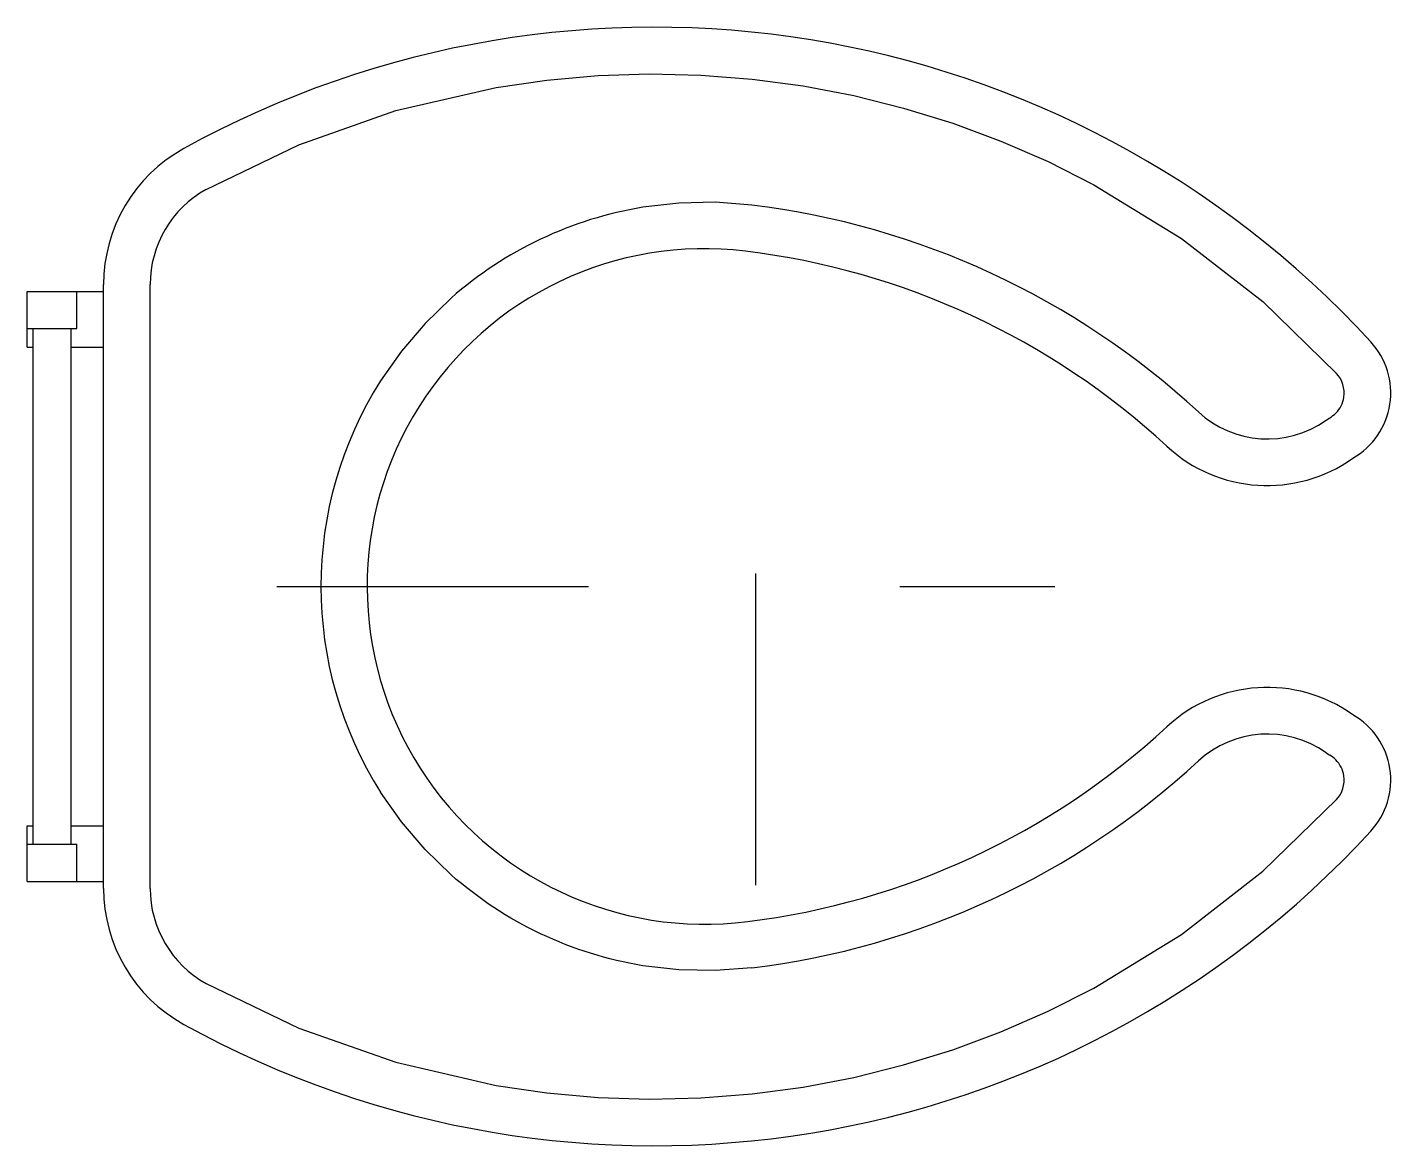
# Model space of a CAD drawing. Extents: x 0.208 to 0.646, y 81.616 to 81.975.
import ezdxf

# ---------------------------------------------------------------- set-up
doc = ezdxf.new("R2010")
doc.units = 0
doc.header["$LTSCALE"] = 0.2
doc.header["$MEASUREMENT"] = 0
doc.linetypes.add('AXES', pattern=[0.54, 0.3, -0.08, 0.08, -0.08])
doc.linetypes.add('CONTINU', pattern=[0])
doc.layers.get('0').update_dxf_attribs({"linetype": 'CONTINUOUS'})
doc.layers.add('DECA_EIXOS', color=5, linetype='AXES')

msp = doc.modelspace()

# ---------------------------------------------------------------- linework, layer by layer
at = {"linetype": 'CONTINU'}
for points in [[(0.63965, 81.87377, 0.345765), (0.25858, 81.93576)], [(0.25858, 81.93576, 0.273065), (0.23283, 81.89212)], [(0.26581, 81.92267, 0.272965), (0.24778, 81.89212)], [(0.44093, 81.91766), (0.42926, 81.91853), (0.41756, 81.91829), (0.40594, 81.91694, 0.069921), (0.37315, 81.9067, 0.069921), (0.34445, 81.88782), (0.33605, 81.87968), (0.32844, 81.87077), (0.32173, 81.86119)], [(0.5843, 81.85125, 0.157215), (0.44093, 81.91766)], [(0.4389, 81.90284, 1.132057), (0.43952, 81.68772)], [(0.57415, 81.84026, 0.157486), (0.4389, 81.90284)], [(0.63392, 81.83642, 0.480572), (0.63965, 81.87377)], [(0.32173, 81.86119, 0.289762), (0.32173, 81.72929)], [(0.63098, 81.85598, 0.227863), (0.62864, 81.86364)], [(0.62843, 81.85091, 0.158117), (0.63098, 81.85598)], [(0.5843, 81.85125, 0.354677), (0.62526, 81.84861)], [(0.62645, 81.84938, 0.067793), (0.62843, 81.85091)], [(0.57415, 81.84026, 0.35461), (0.63392, 81.83642)], [(0.63392, 81.75407, 0.354612), (0.57415, 81.75023)], [(0.63965, 81.71672, 0.480575), (0.63392, 81.75407)], [(0.43952, 81.68772, 0.157258), (0.57415, 81.75023)], [(0.62526, 81.74187, 0.35468), (0.5843, 81.73924)], [(0.44093, 81.67283, 0.157215), (0.5843, 81.73924)], [(0.6284, 81.73961, 0.067698), (0.62645, 81.74111)], [(0.63098, 81.7345, 0.158119), (0.6284, 81.73961)], [(0.62864, 81.72685, 0.227765), (0.63098, 81.7345)], [(0.44093, 81.67283), (0.42926, 81.67196), (0.41756, 81.6722), (0.40594, 81.67355, -0.069921), (0.37315, 81.68379, -0.069921), (0.34445, 81.70267), (0.33605, 81.71081), (0.32844, 81.71971), (0.32173, 81.72929)], [(0.25858, 81.65473, 0.345838), (0.63965, 81.71672)], [(0.23283, 81.69837, 0.273065), (0.25858, 81.65473)], [(0.24778, 81.69837, 0.272965), (0.26581, 81.66782)]]:
    msp.add_lwpolyline(points, format="xyb", dxfattribs=at)
for points in [[(0.26581, 81.92267), (0.29553, 81.937), (0.32669, 81.94794), (0.35883, 81.95537), (0.37519, 81.95774), (0.39163, 81.9592), (0.40812, 81.95974), (0.42461, 81.95937), (0.44107, 81.95808), (0.45743, 81.95589), (0.47364, 81.95278), (0.48966, 81.94879), (0.50542, 81.94391), (0.52089, 81.93817), (0.53602, 81.93158), (0.55078, 81.92415), (0.57891, 81.90691), (0.605, 81.88665), (0.62864, 81.86364)], [(0.23283, 81.69837), (0.23283, 81.89212)], [(0.24778, 81.69837), (0.24778, 81.89212)], [(0.20835, 81.88996), (0.23283, 81.88996)], [(0.20835, 81.87201), (0.20835, 81.88996)], [(0.2243, 81.87799), (0.2243, 81.88996)], [(0.20835, 81.87799), (0.2243, 81.87799)], [(0.21019, 81.7125), (0.21019, 81.87799)], [(0.22246, 81.7125), (0.22246, 81.87799)], [(0.20835, 81.87201), (0.21019, 81.87201)], [(0.22246, 81.87201), (0.23283, 81.87201)], [(0.62526, 81.84861), (0.62645, 81.84938)], [(0.62526, 81.74187), (0.62645, 81.74111)], [(0.26581, 81.66782), (0.29553, 81.65349), (0.32669, 81.64255), (0.35883, 81.63512), (0.37519, 81.63275), (0.39163, 81.63129), (0.40812, 81.63075), (0.42461, 81.63112), (0.44107, 81.63241), (0.45743, 81.6346), (0.47364, 81.6377), (0.48966, 81.6417), (0.50542, 81.64658), (0.52089, 81.65232), (0.53602, 81.65891), (0.55078, 81.66634), (0.57891, 81.68358), (0.605, 81.70384), (0.62864, 81.72685)], [(0.20835, 81.71848), (0.21019, 81.71848)], [(0.20835, 81.70053), (0.20835, 81.71848)], [(0.22246, 81.71848), (0.23283, 81.71848)], [(0.20835, 81.7125), (0.2243, 81.7125)], [(0.2243, 81.70053), (0.2243, 81.7125)], [(0.20835, 81.70053), (0.23283, 81.70053)]]:
    msp.add_lwpolyline(points, dxfattribs=at)
at = {"layer": 'DECA_EIXOS'}
for points in [[(0.44219, 81.69937), (0.44219, 81.88494)], [(0.2885, 81.79524), (0.53826, 81.79524)]]:
    msp.add_lwpolyline(points, dxfattribs=at)

doc.saveas('drawing.dxf')
